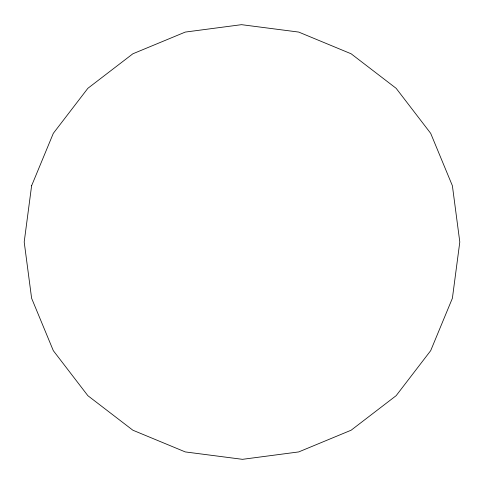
<?xml version="1.0" encoding="UTF-8"?>
<svg xmlns="http://www.w3.org/2000/svg" width="484" height="484" viewBox="0 0 484 484"><rect width="100%" height="100%" fill="white"/><g stroke="black" fill="none" stroke-linecap="round" stroke-linejoin="round"><path stroke-width="0.73" d="M31.605 185.753L24.2 242L31.605 298.247L53.319 350.664L87.852 395.676L132.864 430.209L185.281 451.923L242.472 459.328L298.719 451.923L351.136 430.209L396.148 395.676L430.681 350.664L452.395 298.247L459.8 242L452.395 185.753L430.681 133.336L396.148 88.324L351.136 53.791L298.719 32.077L241.528 24.672L185.281 32.077L132.864 53.791L87.852 88.324L53.319 133.336L31.605 185.753"/></g></svg>
